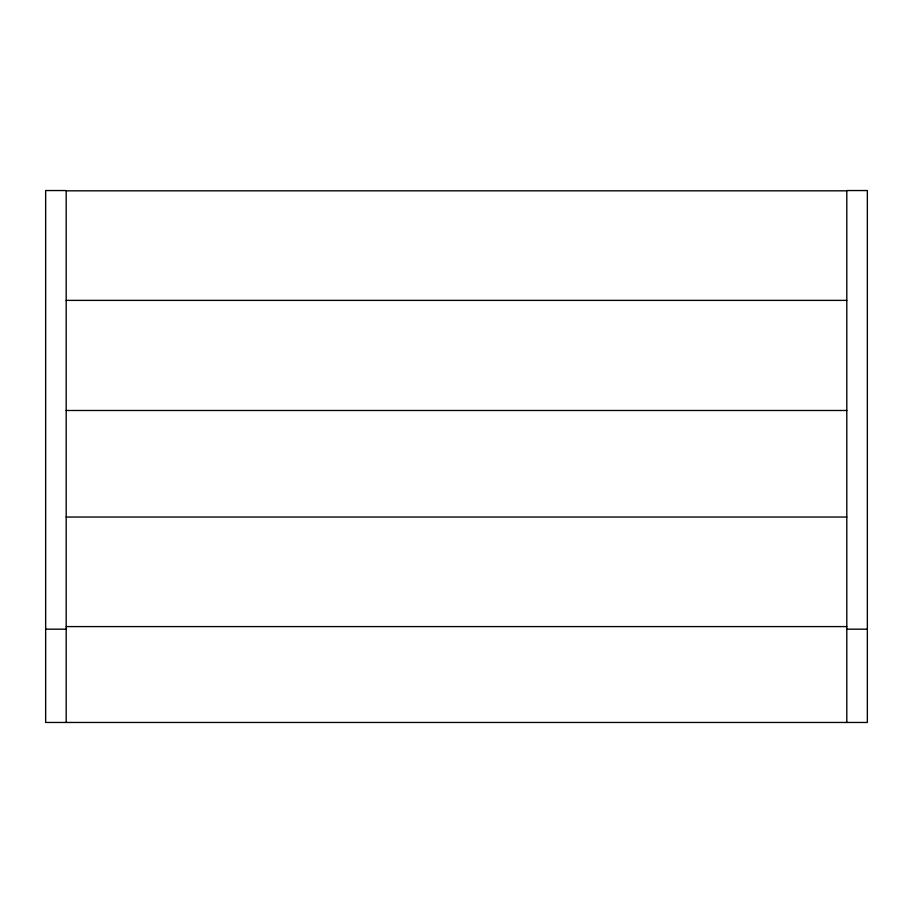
<?xml version="1.0" encoding="UTF-8"?>
<svg xmlns="http://www.w3.org/2000/svg" width="913" height="913" viewBox="0 0 913 913"><rect width="100%" height="100%" fill="white"/><g stroke="black" fill="none" stroke-linecap="round" stroke-linejoin="round"><path stroke-width="1.37" d="M66.193 190.817L846.808 190.817M66.193 300.377L846.808 300.377M66.193 410.485L846.808 410.485M66.193 517.032L846.808 517.032M66.193 626.592L846.808 626.592M45.65 629.171L66.193 629.171M846.808 629.171L867.35 629.171M846.808 722.457L846.808 190.543L867.35 190.543L867.35 722.457L45.65 722.457L45.65 190.543L66.193 190.543L66.193 722.457"/></g></svg>
